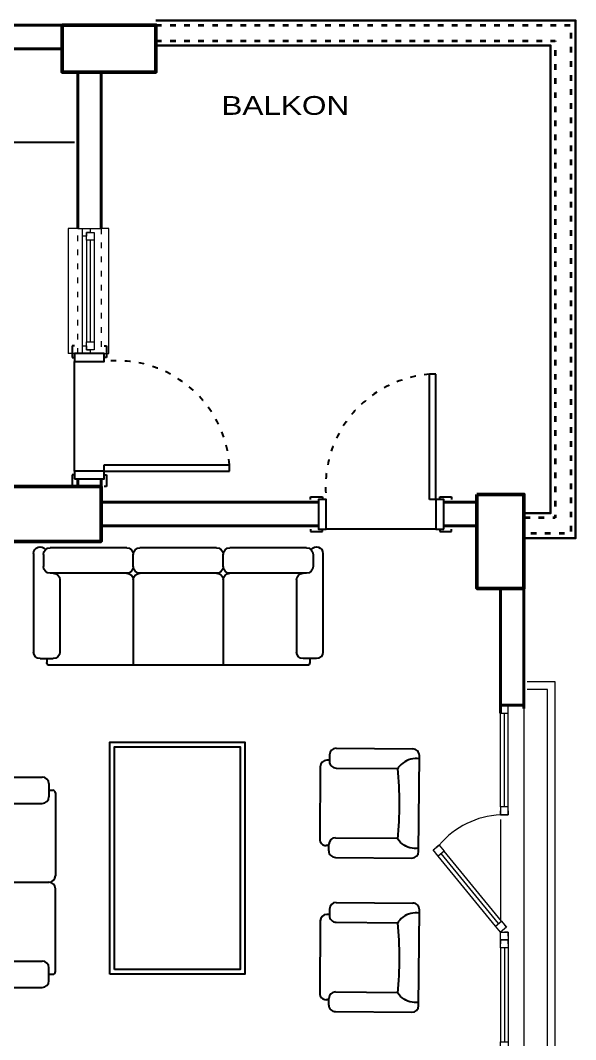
# Model space of a CAD drawing. Header units: millimetres. Extents: x 505988 to 508607, y 4596729 to 4598439.
# Drawn here: x 508252 to 508607, y 4597706 to 4598357 of the extents above; entities that cross this region are included whole.
import ezdxf

# ---------------------------------------------------------------- set-up
doc = ezdxf.new("R2010")
doc.units = ezdxf.units.MM
doc.linetypes.add('ACAD_ISO03W100', pattern=[30, 12, -18])
doc.layers.add('14_ISLAK_MEKAN_TEFRİŞ', color=134, linetype='Continuous')
doc.layers.add('7_TEFRİŞ', color=183, linetype='Continuous')
for name, color, linetype, lineweight in [('duvar_40', 7, 'Continuous', 40), ('KAPI-PEN', 155, 'Continuous', 18), ('KOLON', 40, 'Continuous', 50), ('MERD_30', 41, 'Continuous', 30), ('Pencere', 150, 'Continuous', 25), ('TEFRIS', 127, 'Continuous', 35), ('yazı', 255, 'Continuous', 20)]:
    doc.layers.add(name, color=color, linetype=linetype, lineweight=lineweight)
doc.styles.add('2', font='Arial')

# ---------------------------------------------------------------- blocks, each defined once
blk = doc.blocks.new('*U9')
at = {"layer": 'Pencere', "lineweight": 25, "ltscale": 5}
for p, q in [((-9, 7), (-9, 86.899937)), ((-5, 86.899937), (-9, 86.899937)), ((-5, 7), (-5, 86.899937)), ((-85, 7), (-85, 8.5)), ((-85, 8.5), (-77.5, 8.5)), ((-77.5, 8.5), (-77.5, 7)), ((-5, 7), (-9, 7)), ((-2.5, 7), (-2.5, 8.5)), ((-2.5, 8.5), (5, 8.5)), ((5, 8.5), (5, 7)), ((-85, -12), (-85, -13.5)), ((-77.5, -13.5), (-77.5, -12)), ((-5, -12), (-75, -12)), ((-2.5, -12), (-2.5, -13.5)), ((5, -13.5), (5, -12)), ((-85, -13.5), (-77.5, -13.5)), ((-2.5, -13.5), (5, -13.5))]:
    blk.add_line(p, q, dxfattribs=at)
at = {"layer": 'Pencere', "lineweight": 25, "ltscale": 5, "flags": 128}
for points in [[(-75, -12), (-75, 7), (-80, 7), (-80, -12), (-75, -12)], [(0, -12), (0, 7), (-5, 7), (-5, -12), (0, -12)]]:
    blk.add_lwpolyline(points, dxfattribs=at)
at = {"layer": 'Pencere', "linetype": 'ACAD_ISO03W100', "lineweight": 25, "ltscale": 0.3}
blk.add_arc((-3.520318, 15.164474), 71.944448, 94.36819, 186.516136, dxfattribs=at)
blk = doc.blocks.new('SDFGBHNJ')
at = {"layer": '7_TEFRİŞ'}
for p, q in [((-42948.934588, 12394.475962), (-42883.934588, 12394.475962)), ((-42808.934588, 12394.475962), (-42873.934588, 12394.475962)), ((-42958.934588, 12389.475962), (-42958.934588, 12379.475962)), ((-42953.934588, 12379.475962), (-42953.934588, 12389.475962)), ((-42878.934588, 12379.475962), (-42878.934588, 12389.475962)), ((-42878.934588, 12379.475962), (-42878.934588, 12389.475962)), ((-42803.934588, 12379.475962), (-42803.934588, 12389.475962)), ((-42798.934588, 12389.475962), (-42798.934588, 12379.475962)), ((-42958.934588, 12379.475962), (-42958.934588, 12314.475962)), ((-42798.934588, 12379.475962), (-42798.934588, 12314.475962)), ((-42948.934588, 12374.475962), (-42943.934588, 12374.475962)), ((-42943.934588, 12374.475962), (-42888.934588, 12374.475962)), ((-42938.934588, 12369.475962), (-42938.934588, 12314.475962)), ((-42888.934588, 12374.475962), (-42883.934588, 12374.475962)), ((-42878.934588, 12369.475962), (-42878.934588, 12309.475962)), ((-42868.934588, 12374.475962), (-42873.934588, 12374.475962)), ((-42808.934588, 12374.475962), (-42868.934588, 12374.475962)), ((-42818.934588, 12369.475962), (-42818.934588, 12314.475962)), ((-42953.934588, 12309.475962), (-42943.934588, 12309.475962)), ((-42948.934588, 12309.475962), (-42948.934588, 12306.475962)), ((-42803.934588, 12309.475962), (-42813.934588, 12309.475962)), ((-42808.934588, 12309.475962), (-42808.934588, 12306.475962)), ((-42946.934588, 12304.475962), (-42883.934588, 12304.475962)), ((-42810.934588, 12304.475962), (-42873.934588, 12304.475962))]:
    blk.add_line(p, q, dxfattribs=at)
for centre, radius, start, end in [((-42953.934588, 12389.475962), 5, 60, 180), ((-42948.934588, 12389.475962), 5, 90, 180), ((-42883.934588, 12389.475962), 5, 0, 90), ((-42873.934588, 12389.475962), 5, 90, 180), ((-42808.934588, 12389.475962), 5, 0, 90), ((-42803.934588, 12389.475962), 5, 0, 120), ((-42948.934588, 12379.475962), 5, 180, 270), ((-42883.934588, 12379.475962), 5, 270, 0), ((-42873.934588, 12379.475962), 5, 180, 270), ((-42808.934588, 12379.475962), 5, 270, 0), ((-42943.934588, 12369.475962), 5, 0, 90), ((-42883.934588, 12369.475962), 5, 0, 90), ((-42873.934588, 12369.475962), 5, 90, 180), ((-42813.934588, 12369.475962), 5, 90, 180), ((-42953.934588, 12314.475962), 5, 180, 270), ((-42943.934588, 12314.475962), 5, 270, 0), ((-42883.934588, 12309.475962), 5, 270, 0), ((-42873.934588, 12309.475962), 5, 180, 270), ((-42813.934588, 12314.475962), 5, 180, 270), ((-42803.934588, 12314.475962), 5, 270, 0), ((-42946.934588, 12306.475962), 2, 180, 270), ((-42810.934588, 12306.475962), 2, 270, 0)]:
    blk.add_arc(centre, radius, start, end, dxfattribs=at)
blk = doc.blocks.new('RTYUJ')
at = {"layer": '7_TEFRİŞ'}
for p, q in [((-42562.679194, 12504.026902), (-42635.972116, 12503.991268)), ((-42633.456037, 12503.992079), (-42633.581407, 12502.355412)), ((-42633.581407, 12502.355412), (-42633.565267, 12500.705137)), ((-42633.565267, 12500.705137), (-42633.399712, 12499.060286)), ((-42565.311219, 12500.685259), (-42565.476773, 12499.040408)), ((-42565.420448, 12503.972201), (-42565.295079, 12502.335533)), ((-42565.295079, 12502.335533), (-42565.311219, 12500.685259)), ((-42640.951183, 12440.715721), (-42640.970503, 12498.989656)), ((-42633.399712, 12499.060286), (-42633.076838, 12497.439889)), ((-42633.076838, 12497.439889), (-42632.58874, 12495.862977)), ((-42632.58874, 12495.862977), (-42631.931463, 12494.347198)), ((-42631.931463, 12494.347198), (-42631.117108, 12492.904584)), ((-42566.945022, 12494.32732), (-42567.759378, 12492.884706)), ((-42566.287745, 12495.843098), (-42566.945022, 12494.32732)), ((-42565.799647, 12497.420011), (-42566.287745, 12495.843098)), ((-42565.476773, 12499.040408), (-42565.799647, 12497.420011)), ((-42557.899539, 12440.760326), (-42557.91886, 12499.034261)), ((-42631.117108, 12492.904584), (-42630.161857, 12491.54574)), ((-42630.161857, 12491.54574), (-42629.081895, 12490.281269)), ((-42629.081895, 12490.281269), (-42627.893402, 12489.121774)), ((-42627.893402, 12489.121774), (-42626.612562, 12488.077862)), ((-42626.612562, 12488.077862), (-42625.966892, 12487.640207)), ((-42625.951184, 12440.723782), (-42625.966892, 12487.640207)), ((-42572.899538, 12440.752266), (-42572.966863, 12487.771805)), ((-42570.983083, 12489.101896), (-42572.263923, 12488.057983)), ((-42569.794591, 12490.26139), (-42570.983083, 12489.101896)), ((-42568.714628, 12491.525861), (-42569.794591, 12490.26139)), ((-42567.759378, 12492.884706), (-42568.714628, 12491.525861)), ((-42635.949571, 12435.717334), (-42630.949572, 12435.72217)), ((-42631.791713, 12435.718674), (-42631.789456, 12433.718675)), ((-42562.897927, 12435.758715), (-42568.077458, 12435.757045)), ((-42566.859597, 12435.718674), (-42566.861854, 12433.718675)), ((-42626.787844, 12428.720287), (-42571.863466, 12428.720287))]:
    blk.add_line(p, q, dxfattribs=at)
for centre, radius, start, end in [((-42635.970504, 12498.991268), 5, 90.018473, 180.018473), ((-42562.91886, 12499.032649), 5, 0.018473, 90.018473), ((-42597.086013, 12226.980609), 262.254707, 84.568894, 96.322539), ((-42635.951183, 12440.717333), 5, 180.018473, 270.018473), ((-42630.951184, 12440.72217), 5, 270.018473, 0.018473), ((-42567.899538, 12440.753878), 5, 180.018473, 270.018473), ((-42562.899539, 12440.758714), 5, 270.018473, 0.018473), ((-42626.789456, 12433.720287), 5, 180.018473, 270.018473), ((-42571.861854, 12433.720287), 5, 269.981527, 359.981527)]:
    blk.add_arc(centre, radius, start, end, dxfattribs=at)
blk = doc.blocks.new('DFGB')
at = {"layer": '7_TEFRİŞ'}
for p, q in [((-42947.636774, 12604.821235), (-42889.303441, 12604.821235)), ((-42879.303441, 12604.821235), (-42820.970107, 12604.821235)), ((-42810.970107, 12604.821235), (-42752.636774, 12604.821235)), ((-42960.136774, 12600.491108), (-42960.136774, 12590.491108)), ((-42952.636774, 12599.821235), (-42952.636774, 12590.491108)), ((-42884.303441, 12590.491108), (-42884.303441, 12599.821235)), ((-42815.970107, 12590.491108), (-42815.970107, 12599.821235)), ((-42747.636774, 12599.821235), (-42747.636774, 12590.491108)), ((-42740.136774, 12600.491108), (-42740.136774, 12590.491108)), ((-42960.136774, 12590.491108), (-42960.136774, 12525.491108)), ((-42740.136774, 12590.491108), (-42740.136774, 12525.491108)), ((-42947.636774, 12585.491108), (-42889.303441, 12585.491108)), ((-42940.136774, 12580.491108), (-42940.136774, 12525.491108)), ((-42884.303441, 12580.491108), (-42884.303441, 12515.491108)), ((-42879.303441, 12585.491108), (-42820.970107, 12585.491108)), ((-42815.970107, 12580.491108), (-42815.970107, 12515.491108)), ((-42810.970107, 12585.491108), (-42752.636774, 12585.491108)), ((-42760.136774, 12580.491108), (-42760.136774, 12525.491108)), ((-42955.136774, 12520.491108), (-42945.136774, 12520.491108)), ((-42950.136774, 12520.491108), (-42950.136774, 12517.491108)), ((-42745.136774, 12520.491108), (-42755.136774, 12520.491108)), ((-42750.136774, 12520.491108), (-42750.136774, 12517.491108)), ((-42948.136774, 12515.491108), (-42752.136774, 12515.491108))]:
    blk.add_line(p, q, dxfattribs=at)
for centre, radius, start, end in [((-42955.136774, 12600.491108), 5, 36.046426, 180), ((-42947.636774, 12599.821235), 5, 90, 180), ((-42889.303441, 12599.821235), 5, 0, 90), ((-42879.303441, 12599.821235), 5, 90, 180), ((-42820.970107, 12599.821235), 5, 0, 90), ((-42810.970107, 12599.821235), 5, 90, 180), ((-42752.636774, 12599.821235), 5, 0, 90), ((-42745.136774, 12600.491108), 5, 0, 143.953574), ((-42947.636774, 12590.491108), 5, 180, 270), ((-42889.303441, 12590.491108), 5, 270, 0), ((-42879.303441, 12590.491108), 5, 180, 270), ((-42820.970107, 12590.491108), 5, 270, 0), ((-42810.970107, 12590.491108), 5, 180, 270), ((-42752.636774, 12590.491108), 5, 270, 0), ((-42945.136774, 12580.491108), 5, 0, 90), ((-42889.303441, 12580.491108), 5, 0, 90), ((-42879.303441, 12580.491108), 5, 90, 180), ((-42820.970107, 12580.491108), 5, 0, 90), ((-42810.970107, 12580.491108), 5, 90, 180), ((-42755.136774, 12580.491108), 5, 90, 180), ((-42955.136774, 12525.491108), 5, 180, 270), ((-42945.136774, 12525.491108), 5, 270, 0), ((-42755.136774, 12525.491108), 5, 180, 270), ((-42745.136774, 12525.491108), 5, 270, 0), ((-42948.136774, 12517.491108), 2, 180, 270), ((-42752.136774, 12517.491108), 2, 270, 0)]:
    blk.add_arc(centre, radius, start, end, dxfattribs=at)
blk = doc.blocks.new('2')
at = {"layer": 'duvar_40'}
for p, q in [((508558.982489, 4597919.638648), (508573.982489, 4597919.638648)), ((508558.982489, 4597699.638648), (508573.982489, 4597699.638648))]:
    blk.add_line(p, q, dxfattribs=at)
at = {"layer": 'Pencere', "color": 134, "linetype": 'Continuous', "lineweight": 18}
for p, q in [((508563.982489, 4597919.638648), (508558.982489, 4597919.638648)), ((508558.982489, 4597919.638648), (508561.482489, 4597919.638648)), ((508558.982489, 4597919.638648), (508558.982489, 4597914.638648)), ((508563.982489, 4597914.638648), (508563.982489, 4597919.638648)), ((508573.982489, 4597917.638648), (508573.982489, 4597701.638648)), ((508558.982489, 4597914.638648), (508563.982489, 4597914.638648)), ((508558.982489, 4597854.638648), (508558.982489, 4597914.638648)), ((508561.482489, 4597854.638648), (508561.482489, 4597914.638648)), ((508563.982489, 4597854.638648), (508563.982489, 4597914.638648)), ((508563.982489, 4597854.638648), (508558.982489, 4597854.638648)), ((508558.982489, 4597854.638648), (508558.982489, 4597849.638648)), ((508558.982489, 4597849.638648), (508558.982489, 4597852.138648)), ((508563.982489, 4597849.638648), (508563.982489, 4597854.638648)), ((508563.982489, 4597852.138648), (508563.982489, 4597849.638648)), ((508563.982489, 4597849.638648), (508558.982489, 4597849.638648)), ((508563.982489, 4597849.638648), (508558.982489, 4597849.638648)), ((508558.982489, 4597849.638648), (508563.982489, 4597849.638648)), ((508558.982489, 4597846.638648), (508558.982489, 4597781.638648)), ((508516.074748, 4597827.166262), (508519.947041, 4597830.329385)), ((508519.237872, 4597823.293969), (508516.074748, 4597827.166262)), ((508519.947041, 4597830.329385), (508518.010895, 4597828.747824)), ((508523.110164, 4597826.457093), (508519.237872, 4597823.293969)), ((508519.947041, 4597830.329385), (508523.110164, 4597826.457093)), ((508557.755512, 4597780.092502), (508521.174018, 4597824.875531)), ((508559.691658, 4597781.674064), (508523.110164, 4597826.457093)), ((508555.819365, 4597778.510941), (508519.237872, 4597823.293969)), ((508555.819365, 4597778.510941), (508559.691658, 4597781.674064)), ((508558.982489, 4597774.638648), (508555.819365, 4597778.510941)), ((508559.691658, 4597781.674064), (508562.854781, 4597777.801771)), ((508562.854781, 4597777.801771), (508561.27322, 4597779.737918)), ((508557.400927, 4597776.574794), (508558.982489, 4597774.638648)), ((508562.854781, 4597777.801771), (508558.982489, 4597774.638648)), ((508558.982489, 4597774.638648), (508563.982489, 4597774.638648)), ((508558.982489, 4597769.638648), (508558.982489, 4597774.638648)), ((508563.982489, 4597774.638648), (508561.482489, 4597774.638648)), ((508563.982489, 4597772.138648), (508563.982489, 4597774.638648)), ((508563.982489, 4597774.638648), (508563.982489, 4597769.638648)), ((508558.982489, 4597769.638648), (508563.982489, 4597769.638648)), ((508563.982489, 4597769.638648), (508558.982489, 4597769.638648)), ((508563.982489, 4597769.638648), (508558.982489, 4597769.638648)), ((508558.982489, 4597769.638648), (508558.982489, 4597767.138648)), ((508558.982489, 4597764.638648), (508558.982489, 4597769.638648)), ((508563.982489, 4597769.638648), (508563.982489, 4597764.638648)), ((508563.982489, 4597767.138648), (508563.982489, 4597769.638648)), ((508563.982489, 4597764.638648), (508558.982489, 4597764.638648)), ((508558.982489, 4597764.638648), (508558.982489, 4597704.638648)), ((508561.482489, 4597764.638648), (508561.482489, 4597704.638648)), ((508563.982489, 4597764.638648), (508563.982489, 4597704.638648)), ((508558.982489, 4597704.638648), (508563.982489, 4597704.638648)), ((508558.982489, 4597699.638648), (508558.982489, 4597704.638648)), ((508563.982489, 4597704.638648), (508563.982489, 4597699.638648)), ((508563.982489, 4597699.638648), (508558.982489, 4597699.638648)), ((508558.982489, 4597699.638648), (508561.482489, 4597699.638648))]:
    blk.add_line(p, q, dxfattribs=at)
at = {"layer": 'Pencere', "color": 134, "linetype": 'Continuous', "lineweight": 18, "flags": 128}
for points in [[(508575.982489, 4597684.638648), (508593.982489, 4597684.638648), (508593.982489, 4597934.638648), (508575.982489, 4597934.638648)], [(508575.982489, 4597689.638648), (508588.982489, 4597689.638648), (508588.982489, 4597929.638648), (508575.982489, 4597929.638648)]]:
    blk.add_lwpolyline(points, dxfattribs=at)
at = {"layer": 'Pencere', "color": 134, "linetype": 'Continuous', "lineweight": 18}
blk.add_arc((508561.544874, 4597795.347048), 54.352034, 92.702167, 139.937327, dxfattribs=at)
blk = doc.blocks.new('PENCERE152')
at = {"layer": 'KAPI-PEN', "color": 134, "linetype": 'Continuous', "lineweight": 18}
for p, q in [((0, 7.50857), (0, 13.50857)), ((0, 13.50857), (80, 13.50857)), ((80, 7.50857), (80, 13.50857)), ((5, 4.470625), (0, 4.470625)), ((2.5, -0.529375), (2.5, 1.970625)), ((2.5, 1.970625), (5, 1.970625)), ((7.5, 1.970625), (2.5, 1.970625)), ((2.5, 1.970625), (2.5, -3.029375)), ((5, 1.970625), (5, 4.470625)), ((75, 4.470625), (5, 4.470625)), ((7.5, -3.029375), (7.5, 1.970625)), ((7.5, 1.970625), (72.5, 1.970625)), ((77.5, 1.970625), (72.5, 1.970625)), ((72.5, 1.970625), (72.5, -3.029375)), ((80, 4.470625), (75, 4.470625)), ((75, 4.470625), (75, 1.970625)), ((75, 1.970625), (77.5, 1.970625)), ((77.5, 1.970625), (77.5, -0.529375)), ((77.5, -3.029375), (77.5, 1.970625)), ((0, -0.529375), (2.5, -0.529375)), ((2.5, -3.029375), (7.5, -3.029375)), ((7.5, -0.529375), (72.5, -0.529375)), ((7.5, -3.029375), (72.5, -3.029375)), ((72.5, -3.029375), (77.5, -3.029375)), ((77.5, -0.529375), (80, -0.529375)), ((0, -12.5), (0, -7.5)), ((80, -12.5), (0, -12.5)), ((80, -7.5), (80, -12.5))]:
    blk.add_line(p, q, dxfattribs=at)
at = {"layer": 'KAPI-PEN', "ltscale": 0.2}
for p, q in [((0, 7.5), (0, -7.5)), ((80, 7.5), (80, -7.5)), ((0, -7.5), (0, -7.5))]:
    blk.add_line(p, q, dxfattribs=at)
at = {"layer": 'KAPI-PEN', "color": 134, "linetype": 'ACAD_ISO03W100', "lineweight": 18, "ltscale": 0.3}
for p, q in [((80, 7.5), (0, 7.5)), ((0, -7.5), (80, -7.5))]:
    blk.add_line(p, q, dxfattribs=at)
blk = doc.blocks.new('9')
at = {"layer": 'KOLON', "rotation": 270}
blk.add_blockref('*U9', (508298.982489, 4598064.360496), dxfattribs=at)
at = {"layer": 'Pencere', "xscale": -1, "rotation": 90}
blk.add_blockref('PENCERE152', (508296.482489, 4598224.360496), dxfattribs=at)

msp = doc.modelspace()

# ---------------------------------------------------------------- linework, layer by layer
at = {"layer": '14_ISLAK_MEKAN_TEFRİŞ'}
msp.add_line((508286.982489, 4598279.275854), (507914.957145, 4598279.275854), dxfattribs=at)
at = {"layer": '7_TEFRİŞ', "flags": 128}
for points in [[(508309.428754, 4597747.692969), (508309.428754, 4597896.07986), (508395.760939, 4597896.07986), (508395.760939, 4597747.692969)], [(508312.428754, 4597750.692969), (508312.428754, 4597893.07986), (508392.760939, 4597893.07986), (508392.760939, 4597750.692969)]]:
    msp.add_lwpolyline(points, close=True, dxfattribs=at)
at = {"layer": 'duvar_40'}
for p, q in [((508278.982412, 4598354.275854), (507838.982415, 4598354.275854)), ((508278.982412, 4598339.275854), (507913.982117, 4598339.275854)), ((508278.98271, 4598324.360728), (508288.982787, 4598324.360728)), ((508288.982489, 4598324.360728), (508288.982489, 4598224.360496)), ((508303.982489, 4598324.360431), (508303.982489, 4598224.360496)), ((508288.982489, 4598064.360496), (508288.982489, 4598059.360332)), ((508303.982489, 4598064.360496), (508303.982489, 4598049.360568)), ((508442.77269, 4598049.360568), (508303.982489, 4598049.360568)), ((508543.982577, 4598049.360568), (508522.77269, 4598049.360568)), ((508442.77269, 4598034.360568), (508303.982389, 4598034.360568)), ((508543.982577, 4598034.360568), (508522.77269, 4598034.360568)), ((508558.982489, 4597994.360572), (508558.982489, 4597914.638648)), ((508573.982489, 4597994.360572), (508573.982489, 4597917.638648))]:
    msp.add_line(p, q, dxfattribs=at)
at = {"layer": 'KOLON', "flags": 128}
for points in [[(508278.982114, 4598354.360641), (508338.982236, 4598354.360641), (508338.982236, 4598324.360728), (508278.982114, 4598324.360728)], [(508243.981969, 4598059.360629), (508303.982389, 4598059.360629), (508303.982389, 4598024.360782), (508243.981969, 4598024.360782)], [(508543.982279, 4598054.36069), (508573.982489, 4598054.36069), (508573.982489, 4597994.360572), (508543.982279, 4597994.360572)]]:
    msp.add_lwpolyline(points, close=True, dxfattribs=at)
at = {"layer": 'MERD_30', "flags": 128}
for points in [[(508338.982236, 4598357.360641), (508606.98247, 4598357.360641), (508606.98247, 4598026.360641), (508573.982489, 4598026.360641)], [(508338.982236, 4598341.360641), (508590.98247, 4598341.360641), (508590.98247, 4598042.360641), (508573.982489, 4598042.360641)]]:
    msp.add_lwpolyline(points, dxfattribs=at)
at = {"layer": 'TEFRIS', "linetype": 'ACAD_ISO03W100', "ltscale": 0.3, "flags": 128}
for points in [[(508338.982236, 4598354.360641), (508603.98247, 4598354.360641), (508603.98247, 4598029.360641), (508573.982489, 4598029.360641)], [(508338.982236, 4598344.360641), (508593.98247, 4598344.360641), (508593.98247, 4598039.360641), (508573.982489, 4598039.360641)]]:
    msp.add_lwpolyline(points, dxfattribs=at)

# ---------------------------------------------------------------- block references
at = {"layer": '7_TEFRİŞ'}
for name in ['9', '2']:
    msp.add_blockref(name, (0, 0), dxfattribs=at)
at = {"layer": '7_TEFRİŞ', "xscale": -0.84, "yscale": 0.84, "zscale": 0.84}
msp.add_blockref('DFGB', (472359.105418, 4587432.232551), dxfattribs=at)
at = {"layer": '7_TEFRİŞ', "xscale": 0.84, "yscale": 0.84, "zscale": 0.84}
for name, p, rotation in [('RTYUJ', (497712.261157, 4562160.113026), 269.532963), ('SDFGBHNJ', (518610.531921, 4633824.846046), 90), ('RTYUJ', (497712.261157, 4562061.572739), 269.532963)]:
    msp.add_blockref(name, p, dxfattribs=dict(at, rotation=rotation))
at = {"layer": 'KOLON'}
msp.add_blockref('*U9', (508522.77269, 4598044.255753), dxfattribs=at)

# ---------------------------------------------------------------- texts
at = {"layer": 'yazı', "style": '2', "width": 1.2}
msp.add_text('BALKON', height=12.00017, dxfattribs=at).set_placement((508380.754531, 4598296.993909))

doc.saveas('drawing.dxf')
